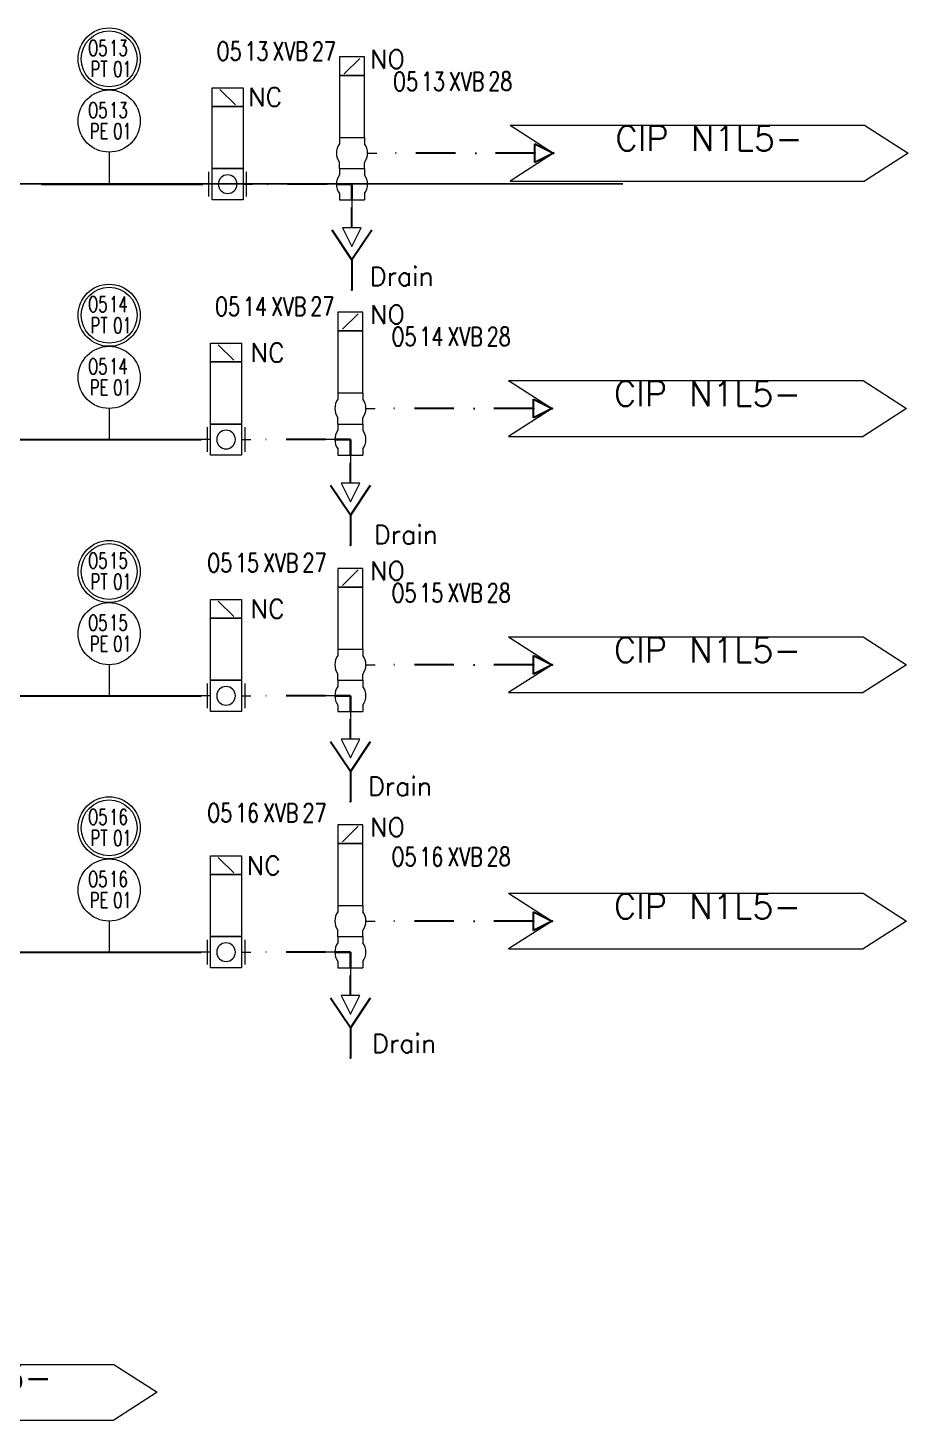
# Model space of a CAD drawing. Header units: inches. Extents: x 11759 to 13120, y 18809 to 19431.
# Drawn here: x 12978.8 to 13120.4, y 18846.6 to 19070.7 of the extents above; entities that cross this region are included whole.
import ezdxf
from ezdxf.enums import TextEntityAlignment as Align

# ---------------------------------------------------------------- set-up
doc = ezdxf.new("R2010")
doc.units = ezdxf.units.IN
doc.header["$MEASUREMENT"] = 0
doc.linetypes.add('DASHDOT2', pattern=[12.7, 6.35, -3.175, 0, -3.175])
doc.layers.add('31 Equipment', color=7, linetype='Continuous', lineweight=9)
for name, color, linetype in [('MATERIEL-DIVERS', 7, 'Continuous'), ('POMPES-PROCESS', 7, 'Continuous'), ('REPERES', 7, 'Continuous'), ('TEXTES', 7, 'Continuous'), ('TUYAUTERIE-EAU', 5, 'Continuous'), ('TUYAUTERIE-EGOUT', 32, 'Continuous'), ('TUYAUTERIE-NEP', 4, 'DASHDOT2'), ('VANNES', 7, 'Continuous')]:
    doc.layers.add(name, color=color, linetype=linetype)
doc.layers.get('REPERES').off()
doc.styles.add('ROMANS', font='ROMANS.SHX')
doc.styles.add('USER1', font='TXT.SHX', dxfattribs={"bigfont": 'gbcbig.shx'})

# ---------------------------------------------------------------- blocks, each defined once
blk = doc.blocks.new('REPINS2')
at = {"layer": 'TEXTES', "style": 'ROMANS', "width": 0.7}
for tag, p in [('ZONE', (-3.35, 0.8)), ('SOUSZONE', (0.05, 0.8)), ('NUM', (0.7, -2.6))]:
    blk.add_attdef(tag, p, '', height=2.5, dxfattribs=at)
blk.add_attdef('ELEMENT', text='', height=2.5, dxfattribs=at).set_placement((-1.56, -2.59), align=Align.CENTER)
blk = doc.blocks.new('REPNORM1')
at = {"layer": 'TEXTES', "style": 'ROMANS', "width": 0.75}
for tag, p in [('ZONE', (-9.75, -1.25)), ('SOUSZONE', (-5.25, -1.25)), ('ELEMENT', (-0.75, -1.25)), ('NUM', (5.59, -1.22))]:
    blk.add_attdef(tag, p, '', height=3, dxfattribs=at)
blk = doc.blocks.new('APV-INS-M-L-PE')
at = {"layer": '31 Equipment', "color": 7}
blk.add_line((0, -5), (0, -10), dxfattribs=at)
blk.add_circle((0, 0), 5, dxfattribs=at)
blk = doc.blocks.new('APV-INS-F-L-PT')
at = {"layer": '31 Equipment'}
for radius in [5, 4.5]:
    blk.add_circle((0, 0), radius, dxfattribs=at)
blk = doc.blocks.new('APV-VLV-BFLY-SVS-3')
at = {"layer": '31 Equipment', "ltscale": 38}
for p, q in [((1.25, 15.25), (-1.25, 12.75)), ((2.5, 2.5), (-2.5, 2.5)), ((-2.5, 2.5), (-2.5, -2.5)), ((2.5, -2.5), (2.5, 2.5)), ((-2.5, 0), (-4, 0)), ((2.5, 0), (4, 0)), ((-2.5, -2.5), (2.5, -2.5))]:
    blk.add_line(p, q, dxfattribs=at)
at = {"layer": '31 Equipment'}
for p, q in [((-3, 2), (-3, -2)), ((3, -2), (3, 2))]:
    blk.add_line(p, q, dxfattribs=at)
at = {"layer": '31 Equipment', "ltscale": 38}
for points in [[(-2.5, 12.5), (2.5, 12.5), (2.5, 15.5), (-2.5, 15.5)], [(-2.5, 2.5), (2.5, 2.5), (2.5, 12.5), (-2.5, 12.5)]]:
    blk.add_lwpolyline(points, close=True, dxfattribs=at)
blk.add_circle((0, 0), 1.5, dxfattribs=at)
blk = doc.blocks.new('APV-VLV-SSEAT-SW43-41')
at = {"layer": '31 Equipment', "ltscale": 38}
for p, q in [((1.25, 20.25), (-1.25, 17.75)), ((-2, 7.5), (-2, 6.5)), ((2, 7.5), (2, 6.5)), ((2.5, 5), (4, 5)), ((-2, 2.5), (-2, 3.5)), ((-2, 2.5), (2, 2.5)), ((-2, 2.5), (-2, 1.5)), ((2, 2.5), (2, 3.5)), ((2, 2.5), (2, 1.5)), ((-2.5, 0), (-4, 0)), ((-2, -1.5), (-2, -2.5)), ((2, -1.5), (2, -2.5)), ((-2, -2.5), (2, -2.5)), ((0, -2.5), (0, -5))]:
    blk.add_line(p, q, dxfattribs=at)
at = {"layer": '31 Equipment', "lineweight": 30}
for p, q in [((0, 0), (-2.5, 0)), ((0, -2.5), (0, 0))]:
    blk.add_line(p, q, dxfattribs=at)
at = {"layer": '31 Equipment', "ltscale": 38}
for points in [[(-2, 17.5), (2, 17.5), (2, 20.5), (-2, 20.5)], [(-2, 7.5), (2, 7.5), (2, 17.5), (-2, 17.5)]]:
    blk.add_lwpolyline(points, close=True, dxfattribs=at)
for centre, start, end in [((0, 5), 143.1301, 216.8699), ((0, 5), 323.1301, 36.8699), ((0, 0), 143.1301, 216.8699), ((0, 0), 323.1301, 36.8699)]:
    blk.add_arc(centre, 2.5, start, end, dxfattribs=at)
blk = doc.blocks.new('EGOUT')
at = {"color": 7}
for p, q in [((-3.2, 9.61), (0, 4.81)), ((0, 4.81), (3.2, 9.61)), ((0, 4.81), (0, 0))]:
    blk.add_line(p, q, dxfattribs=at)
at = {"color": 7, "extrusion": (0, -1, 0)}
blk.add_point((0, 0), dxfattribs=at)
at = {"layer": 'POMPES-PROCESS', "style": 'ROMANS'}
blk.add_attdef('EGOUT', text='', height=3, dxfattribs=at).set_placement((0, -4), align=Align.MIDDLE)
blk = doc.blocks.new('APV-SIGN-ARW-FLOW-1')
at = {"layer": '31 Equipment'}
for p, q in [((-1.5, -1.5), (-1.5, 1.5)), ((-1.5, 1.5), (1.5, 0)), ((1.5, 0), (-1.5, -1.5))]:
    blk.add_line(p, q, dxfattribs=at)
blk = doc.blocks.new('FLE23-A')
at = {"color": 7}
for p, q in [((0, 1.5), (-3, 0)), ((-3, 0), (0, -1.5)), ((0, -1.5), (0, 1.5))]:
    blk.add_line(p, q, dxfattribs=at)
at = {"layer": 'MATERIEL-DIVERS', "color": 7, "extrusion": (-1, 0, 0)}
blk.add_point((-3, 0), dxfattribs=at)
at = {"layer": 'MATERIEL-DIVERS', "color": 2}
for p in [(-3, 0), (0, 0)]:
    blk.add_point(p, dxfattribs=at)
at = {"layer": 'MATERIEL-DIVERS', "color": 7, "extrusion": (1, 0, 0)}
blk.add_point((0, 0), dxfattribs=at)
blk = doc.blocks.new('APV-SIGN-ARW-DWG-1')
at = {"layer": '31 Equipment'}
for p, q in [((-32, 4.49), (25, 4.49)), ((-32, 4.49), (-25, 0)), ((25, 4.49), (32, 0)), ((-25, 0), (-32, -4.49)), ((32, 0), (25, -4.49)), ((-32, -4.49), (25, -4.49))]:
    blk.add_line(p, q, dxfattribs=at)
at = {"layer": '31 Equipment', "style": 'ROMANS', "width": 0.8}
for tag, p in [('TEXT1', (0, 0.37)), ('TEXT2', (0, -3.63))]:
    blk.add_attdef(tag, text='', height=3, dxfattribs=at).set_placement(p, align=Align.CENTER)

msp = doc.modelspace()

# ---------------------------------------------------------------- linework, layer by layer
at = {"layer": 'TUYAUTERIE-EAU'}
for p, q in [((13074.51, 19045.5), (12841.39, 19045.66)), ((12981.02, 19045.5), (13006.94, 19045.5)), ((12841.39, 19004.41), (13006.69, 19004.41)), ((12836.21, 18963.17), (13006.69, 18963.17)), ((12841.39, 18921.92), (13006.69, 18921.92))]:
    msp.add_line(p, q, dxfattribs=at)
at = {"layer": 'TUYAUTERIE-EGOUT'}
for p, q in [((13030.94, 19038.5), (13030.94, 19041.75)), ((13030.69, 18997.41), (13030.69, 19000.66)), ((13030.69, 18956.17), (13030.69, 18959.42)), ((13030.69, 18914.92), (13030.69, 18918.17))]:
    msp.add_line(p, q, dxfattribs=at)
at = {"layer": 'TUYAUTERIE-NEP'}
for p, q in [((13060.37, 19050.5), (13034.94, 19050.5)), ((13026.94, 19045.5), (13014.94, 19045.5)), ((13060.12, 19009.41), (13034.69, 19009.41)), ((13026.69, 19004.41), (13014.69, 19004.41)), ((13060.12, 18968.17), (13034.69, 18968.17)), ((13026.69, 18963.17), (13014.69, 18963.17)), ((13060.12, 18926.92), (13034.69, 18926.92)), ((13026.69, 18921.92), (13014.69, 18921.92))]:
    msp.add_line(p, q, dxfattribs=at)

# ---------------------------------------------------------------- block references
at = {"layer": '31 Equipment'}
for name, p in [('APV-INS-F-L-PT', (12991.89, 19065.66)), ('APV-INS-M-L-PE', (12991.89, 19055.66)), ('APV-INS-F-L-PT', (12991.89, 19024.41)), ('APV-INS-M-L-PE', (12991.89, 19014.41)), ('APV-INS-F-L-PT', (12991.89, 18983.17)), ('APV-INS-M-L-PE', (12991.89, 18973.17)), ('APV-INS-F-L-PT', (12991.89, 18941.92)), ('APV-INS-M-L-PE', (12991.89, 18931.92))]:
    msp.add_blockref(name, p, dxfattribs=at)
at = {"layer": '31 Equipment', "xscale": -1}
for p in [(13010.94, 19045.5), (13010.69, 19004.41), (13010.69, 18963.17), (13010.69, 18921.92)]:
    msp.add_blockref('APV-VLV-BFLY-SVS-3', p, dxfattribs=at)
at = {"layer": 'MATERIEL-DIVERS'}
ref = msp.add_blockref('APV-SIGN-ARW-DWG-1', (13088.37, 19050.5), dxfattribs=at)
ref.add_attrib('TEXT1', 'CIP N1L5-', dxfattribs={"layer": '31 Equipment', "height": 4, "style": 'USER1'}).set_placement((13088.37, 19050.87), align=Align.CENTER)
at = {"layer": 'MATERIEL-DIVERS', "xscale": -1}
for p in [(13060.37, 19050.5), (13060.12, 19009.41), (13060.12, 18968.17), (13060.12, 18926.92)]:
    msp.add_blockref('FLE23-A', p, dxfattribs=at)
at = {"layer": 'MATERIEL-DIVERS'}
ref = msp.add_blockref('EGOUT', (13030.94, 19028.5), dxfattribs=dict(at, xscale=-1))
ref.add_attrib('EGOUT', 'Drain', dxfattribs={"layer": 'POMPES-PROCESS', "height": 3, "style": 'ROMANS'}).set_placement((13038.93, 19030.74), align=Align.MIDDLE)
at = {"layer": 'MATERIEL-DIVERS', "xscale": -1, "rotation": 90}
for p in [(13030.94, 19037), (13030.69, 18995.91), (13030.69, 18954.67), (13030.69, 18913.42)]:
    msp.add_blockref('APV-SIGN-ARW-FLOW-1', p, dxfattribs=at)
at = {"layer": 'MATERIEL-DIVERS'}
ref = msp.add_blockref('APV-SIGN-ARW-DWG-1', (13088.12, 19009.41), dxfattribs=at)
ref.add_attrib('TEXT1', 'CIP N1L5-', dxfattribs={"layer": '31 Equipment', "height": 4, "style": 'USER1'}).set_placement((13088.12, 19009.79), align=Align.CENTER)
ref = msp.add_blockref('EGOUT', (13030.69, 18987.41), dxfattribs=dict(at, xscale=-1))
ref.add_attrib('EGOUT', 'Drain', dxfattribs={"layer": 'POMPES-PROCESS', "height": 3, "style": 'ROMANS'}).set_placement((13039.6, 18989.19), align=Align.MIDDLE)
ref = msp.add_blockref('APV-SIGN-ARW-DWG-1', (13088.12, 18968.17), dxfattribs=at)
ref.add_attrib('TEXT1', 'CIP N1L5-', dxfattribs={"layer": '31 Equipment', "height": 4, "style": 'USER1'}).set_placement((13088.12, 18968.54), align=Align.CENTER)
ref = msp.add_blockref('EGOUT', (13030.69, 18946.17), dxfattribs=dict(at, xscale=-1))
ref.add_attrib('EGOUT', 'Drain', dxfattribs={"layer": 'POMPES-PROCESS', "height": 3, "style": 'ROMANS'}).set_placement((13038.65, 18948.69), align=Align.MIDDLE)
ref = msp.add_blockref('APV-SIGN-ARW-DWG-1', (13088.12, 18926.92), dxfattribs=at)
ref.add_attrib('TEXT1', 'CIP N1L5-', dxfattribs={"layer": '31 Equipment', "height": 4, "style": 'USER1'}).set_placement((13088.12, 18927.29), align=Align.CENTER)
ref = msp.add_blockref('EGOUT', (13030.69, 18904.92), dxfattribs=dict(at, xscale=-1))
ref.add_attrib('EGOUT', 'Drain', dxfattribs={"layer": 'POMPES-PROCESS', "height": 3, "style": 'ROMANS'}).set_placement((13039.31, 18907.3), align=Align.MIDDLE)
ref = msp.add_blockref('APV-SIGN-ARW-DWG-1', (12967.63, 18851.1), dxfattribs=at)
ref.add_attrib('TEXT1', 'CIP N1L3-', dxfattribs={"layer": '31 Equipment', "height": 4, "style": 'USER1'}).set_placement((12967.63, 18851.48), align=Align.CENTER)
at = {"layer": 'REPERES'}
for name, p, values in [('REPINS2', (12991.84, 19065.37), {'ZONE': 'O5', 'SOUSZONE': '13', 'NUM': '01', 'ELEMENT': 'PT'}), ('REPNORM1', (13018.9, 19066.65), {'ZONE': 'O5', 'SOUSZONE': '13', 'ELEMENT': 'XVB', 'NUM': '27'}), ('REPNORM1', (13047.27, 19061.8), {'ZONE': 'O5', 'SOUSZONE': '13', 'ELEMENT': 'XVB', 'NUM': '28'}), ('REPINS2', (12991.84, 19055.37), {'ZONE': 'O5', 'SOUSZONE': '13', 'NUM': '01', 'ELEMENT': 'PE'}), ('REPINS2', (12991.84, 19024.13), {'ZONE': 'O5', 'SOUSZONE': '14', 'NUM': '01', 'ELEMENT': 'PT'}), ('REPNORM1', (13018.65, 19025.57), {'ZONE': 'O5', 'SOUSZONE': '14', 'ELEMENT': 'XVB', 'NUM': '27'}), ('REPNORM1', (13047.02, 19020.72), {'ZONE': 'O5', 'SOUSZONE': '14', 'ELEMENT': 'XVB', 'NUM': '28'}), ('REPINS2', (12991.84, 19014.13), {'ZONE': 'O5', 'SOUSZONE': '14', 'NUM': '01', 'ELEMENT': 'PE'}), ('REPINS2', (12991.84, 18982.88), {'ZONE': 'O5', 'SOUSZONE': '15', 'NUM': '01', 'ELEMENT': 'PT'}), ('REPNORM1', (13017.39, 18984.32), {'ZONE': 'O5', 'SOUSZONE': '15', 'ELEMENT': 'XVB', 'NUM': '27'}), ('REPNORM1', (13047.02, 18979.47), {'ZONE': 'O5', 'SOUSZONE': '15', 'ELEMENT': 'XVB', 'NUM': '28'}), ('REPINS2', (12991.84, 18972.88), {'ZONE': 'O5', 'SOUSZONE': '15', 'NUM': '01', 'ELEMENT': 'PE'}), ('REPNORM1', (13017.39, 18944.08), {'ZONE': 'O5', 'SOUSZONE': '16', 'ELEMENT': 'XVB', 'NUM': '27'}), ('REPINS2', (12991.84, 18941.63), {'ZONE': 'O5', 'SOUSZONE': '16', 'NUM': '01', 'ELEMENT': 'PT'}), ('REPNORM1', (13047.02, 18937.03), {'ZONE': 'O5', 'SOUSZONE': '16', 'ELEMENT': 'XVB', 'NUM': '28'}), ('REPINS2', (12991.84, 18931.63), {'ZONE': 'O5', 'SOUSZONE': '16', 'NUM': '01', 'ELEMENT': 'PE'})]:
    msp.add_blockref(name, p, dxfattribs=at).add_auto_attribs(values)
at = {"layer": 'VANNES'}
for p in [(13030.94, 19045.5), (13030.69, 19004.41), (13030.69, 18963.17), (13030.69, 18921.92)]:
    msp.add_blockref('APV-VLV-SSEAT-SW43-41', p, dxfattribs=at)

# ---------------------------------------------------------------- texts
at = {"layer": 'TEXTES', "style": 'ROMANS'}
for s, p in [('NO', (13033.81, 19064.12)), ('NC', (13014.22, 19058.03)), ('NO', (13033.81, 19023.03)), ('NC', (13014.61, 19016.9)), ('NO', (13033.81, 18981.78)), ('NC', (13014.61, 18975.67)), ('NO', (13033.81, 18940.54)), ('NC', (13013.99, 18934.36))]:
    msp.add_text(s, height=3, dxfattribs=at).set_placement(p)

doc.saveas('drawing.dxf')
